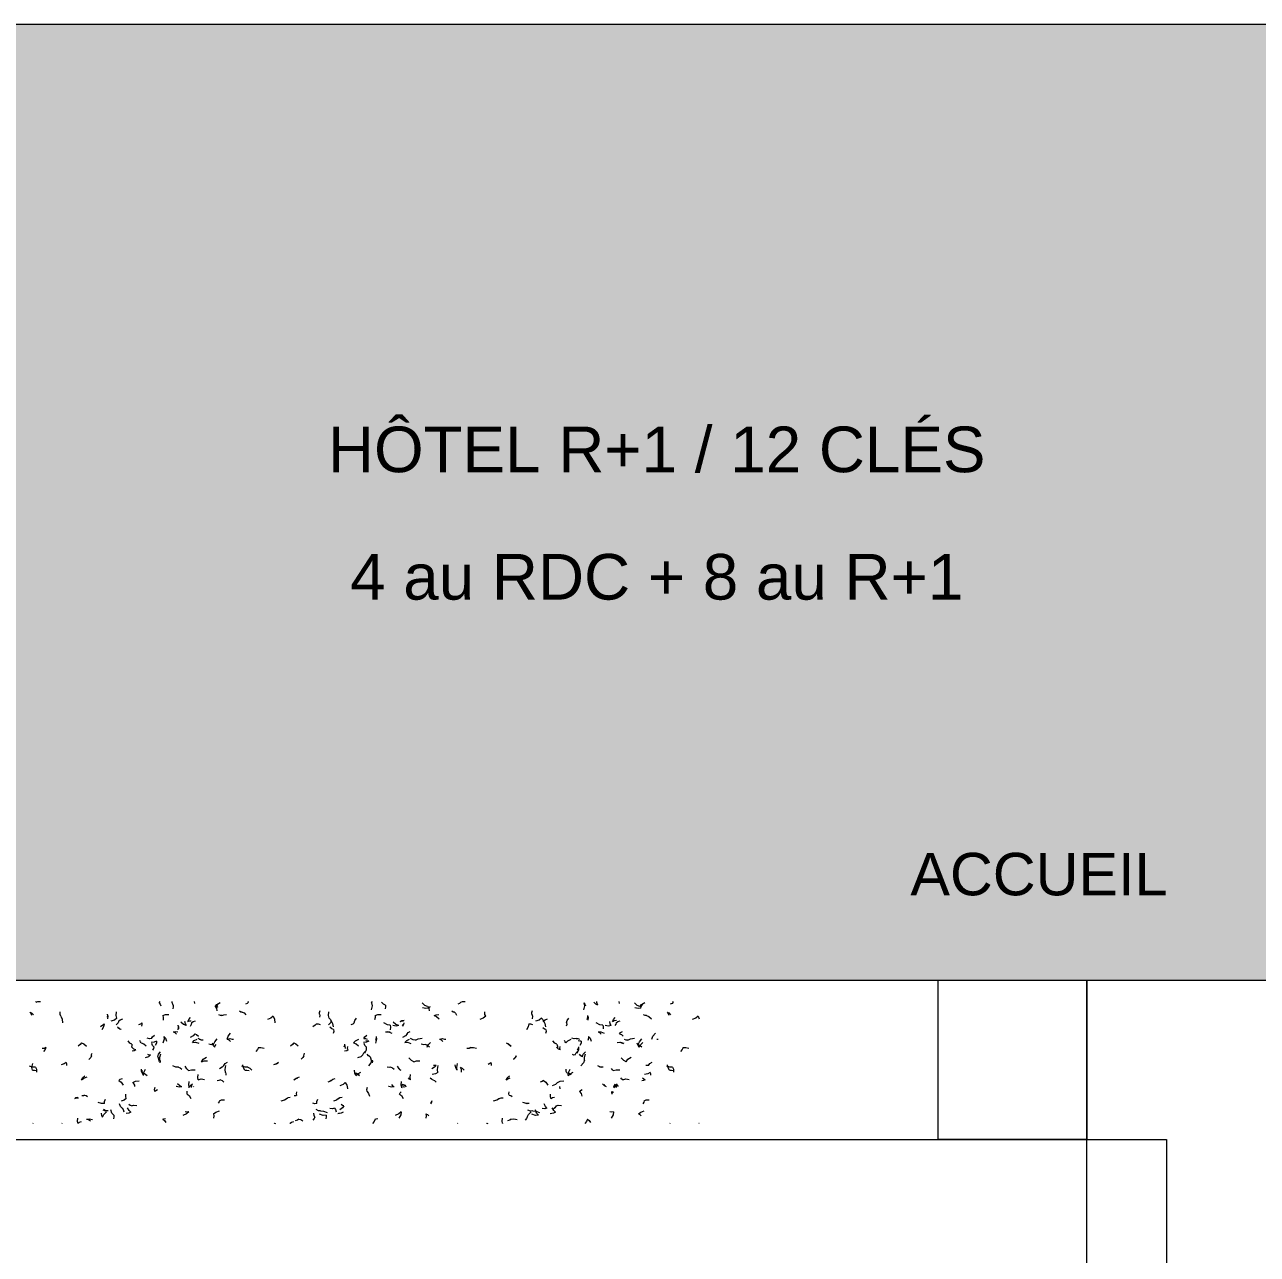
# Model space of a CAD drawing. Header units: metres. Extents: x 0 to 46.1, y -33.1 to 1.9.
# Drawn here: x 16.05 to 27.66, y -15.58 to -4 of the extents above; entities that cross this region are included whole.
import ezdxf
from ezdxf.enums import TextEntityAlignment as Align

# ---------------------------------------------------------------- set-up
doc = ezdxf.new("R2010")
doc.units = ezdxf.units.M
doc.header["$LTSCALE"] = 0.02
doc.layers.add('AB_EXT_COUVRE', color=8, linetype='Continuous', lineweight=9)
for name, color, linetype, lineweight, true_color in [('CONTEXT', 7, 'Continuous', 13, 0x787878), ('SEEN', 7, 'Continuous', 20, 0x000000), ('TEXT', 7, 'Continuous', 13, 0x000000)]:
    doc.layers.add(name, color=color, linetype=linetype, lineweight=lineweight, true_color=true_color)
doc.layers.add('FILL_chambre', color=7, linetype='Continuous', true_color=0xf2e5d8)
doc.styles.add('JV', font='arial.ttf')

msp = doc.modelspace()

# ---------------------------------------------------------------- hatches: boundary and pattern name
at = {"layer": 'FILL_chambre'}
msp.add_hatch(color=256, dxfattribs=at).paths.add_polyline_path([(38.3, -13), (38.3, -4), (5.9, -4), (5.9, -13), (38.3, -13)])

# ---------------------------------------------------------------- linework, layer by layer
at = {"layer": 'AB_EXT_COUVRE', "lineweight": 9, "true_color": 0x606060, "transparency": 33554585}
for points in [[(16.154, -13.207), (16.152, -13.2)], [(16.154, -13.207), (16.172, -13.201), (16.197, -13.201)], [(17.315, -13.213), (17.323, -13.2)], [(17.315, -13.213), (17.324, -13.225), (17.329, -13.242)], [(17.445, -13.233), (17.436, -13.209), (17.436, -13.2)], [(17.445, -13.233), (17.447, -13.249), (17.443, -13.269)], [(17.644, -13.2), (17.646, -13.22)], [(17.842, -13.247), (17.858, -13.227), (17.887, -13.21)], [(17.85, -13.263), (17.854, -13.246), (17.866, -13.229)], [(18.154, -13.207), (18.144, -13.218), (18.128, -13.226)], [(18.154, -13.207), (18.152, -13.2)], [(19.315, -13.213), (19.319, -13.241), (19.311, -13.277)], [(19.315, -13.213), (19.323, -13.2)], [(19.445, -13.233), (19.426, -13.224), (19.409, -13.206)], [(19.445, -13.233), (19.447, -13.249), (19.443, -13.269)], [(19.842, -13.247), (19.817, -13.237), (19.792, -13.213)], [(20.154, -13.207), (20.144, -13.218), (20.128, -13.226)], [(20.154, -13.207), (20.172, -13.201), (20.197, -13.201)], [(21.315, -13.213), (21.319, -13.241), (21.311, -13.277)], [(21.315, -13.213), (21.324, -13.225), (21.329, -13.242)], [(21.445, -13.233), (21.426, -13.224), (21.409, -13.206)], [(21.445, -13.233), (21.436, -13.209), (21.436, -13.2)], [(21.644, -13.2), (21.646, -13.22)], [(21.842, -13.247), (21.817, -13.237), (21.792, -13.213)], [(21.842, -13.247), (21.858, -13.227), (21.887, -13.21)], [(21.85, -13.263), (21.854, -13.246), (21.866, -13.229)], [(22.154, -13.207), (22.144, -13.218), (22.128, -13.226)], [(22.154, -13.207), (22.152, -13.2)], [(16.097, -13.3), (16.113, -13.308), (16.129, -13.324)], [(16.097, -13.3), (16.106, -13.31), (16.113, -13.327)], [(16.389, -13.339), (16.381, -13.321), (16.38, -13.296)], [(16.389, -13.339), (16.401, -13.365), (16.404, -13.4)], [(16.825, -13.32), (16.827, -13.332), (16.823, -13.346)], [(16.825, -13.32), (16.829, -13.339), (16.826, -13.364)], [(16.915, -13.358), (16.909, -13.331), (16.913, -13.296)], [(17.347, -13.333), (17.372, -13.323), (17.406, -13.323)], [(17.347, -13.333), (17.353, -13.352), (17.351, -13.376)], [(17.585, -13.389), (17.592, -13.37), (17.61, -13.349)], [(17.842, -13.247), (17.853, -13.264), (17.858, -13.289)], [(17.85, -13.263), (17.857, -13.253), (17.869, -13.246)], [(17.903, -13.333), (17.89, -13.332), (17.875, -13.325)], [(17.903, -13.333), (17.922, -13.325), (17.947, -13.323)], [(18.097, -13.3), (18.084, -13.299), (18.069, -13.291)], [(18.097, -13.3), (18.113, -13.308), (18.129, -13.324)], [(18.389, -13.339), (18.367, -13.357), (18.333, -13.369)], [(18.389, -13.339), (18.401, -13.365), (18.404, -13.4)], [(18.825, -13.32), (18.827, -13.332), (18.823, -13.346)], [(18.825, -13.32), (18.824, -13.304), (18.83, -13.284)], [(18.915, -13.358), (18.909, -13.331), (18.913, -13.296)], [(19.347, -13.333), (19.349, -13.35), (19.343, -13.371)], [(19.347, -13.333), (19.372, -13.323), (19.406, -13.323)], [(19.85, -13.263), (19.824, -13.266), (19.793, -13.258)], [(19.842, -13.247), (19.853, -13.264), (19.858, -13.289)], [(19.85, -13.263), (19.857, -13.253), (19.869, -13.246)], [(19.903, -13.333), (19.922, -13.325), (19.947, -13.323)], [(19.903, -13.333), (19.927, -13.342), (19.951, -13.364)], [(20.097, -13.3), (20.084, -13.299), (20.069, -13.291)], [(20.097, -13.3), (20.106, -13.31), (20.113, -13.327)], [(20.389, -13.339), (20.367, -13.357), (20.333, -13.369)], [(20.389, -13.339), (20.381, -13.321), (20.38, -13.296)], [(20.825, -13.32), (20.824, -13.304), (20.83, -13.284)], [(20.825, -13.32), (20.829, -13.339), (20.826, -13.364)], [(21.347, -13.333), (21.349, -13.35), (21.343, -13.371)], [(21.347, -13.333), (21.353, -13.352), (21.351, -13.376)], [(21.585, -13.389), (21.592, -13.37), (21.61, -13.349)], [(21.85, -13.263), (21.824, -13.266), (21.793, -13.258)], [(21.903, -13.333), (21.89, -13.332), (21.875, -13.325)], [(21.903, -13.333), (21.927, -13.342), (21.951, -13.364)], [(22.097, -13.3), (22.113, -13.308), (22.129, -13.324)], [(22.097, -13.3), (22.106, -13.31), (22.113, -13.327)], [(22.389, -13.339), (22.367, -13.357), (22.333, -13.369)], [(22.389, -13.339), (22.4, -13.362)], [(16.795, -13.409), (16.782, -13.424), (16.76, -13.437)], [(16.795, -13.409), (16.79, -13.437), (16.773, -13.467)], [(16.915, -13.358), (16.893, -13.375), (16.859, -13.384)], [(16.934, -13.383), (16.927, -13.402), (16.91, -13.42)], [(16.957, -13.464), (16.939, -13.457), (16.922, -13.441)], [(16.957, -13.464), (16.942, -13.46), (16.926, -13.449)], [(16.934, -13.383), (16.948, -13.371), (16.971, -13.362)], [(17.15, -13.401), (17.138, -13.412), (17.118, -13.42)], [(17.15, -13.401), (17.152, -13.415), (17.147, -13.433)], [(17.491, -13.422), (17.494, -13.442), (17.489, -13.466)], [(17.491, -13.422), (17.497, -13.437), (17.496, -13.456)], [(17.571, -13.425), (17.544, -13.415), (17.517, -13.393)], [(17.571, -13.425), (17.561, -13.409), (17.557, -13.387)], [(17.585, -13.389), (17.597, -13.383), (17.614, -13.381)], [(17.619, -13.4), (17.616, -13.416), (17.605, -13.434)], [(17.619, -13.4), (17.634, -13.389), (17.657, -13.383)], [(18.795, -13.409), (18.782, -13.424), (18.76, -13.437)], [(18.795, -13.409), (18.811, -13.409), (18.829, -13.416)], [(18.934, -13.383), (18.927, -13.402), (18.91, -13.42)], [(18.915, -13.358), (18.927, -13.37), (18.934, -13.39)], [(18.957, -13.464), (18.939, -13.457), (18.922, -13.441)], [(18.934, -13.383), (18.947, -13.406), (18.953, -13.439)], [(18.957, -13.464), (18.959, -13.481), (18.954, -13.502)], [(19.15, -13.401), (19.138, -13.412), (19.118, -13.42)], [(19.15, -13.401), (19.157, -13.379), (19.173, -13.357)], [(19.491, -13.422), (19.463, -13.418), (19.431, -13.4)], [(19.491, -13.422), (19.494, -13.442), (19.489, -13.466)], [(19.571, -13.425), (19.546, -13.431), (19.514, -13.427)], [(19.571, -13.425), (19.544, -13.415), (19.517, -13.393)], [(19.585, -13.389), (19.6, -13.38), (19.622, -13.375)], [(19.585, -13.389), (19.597, -13.383), (19.614, -13.381)], [(19.619, -13.4), (19.615, -13.413), (19.604, -13.427)], [(19.619, -13.4), (19.616, -13.416), (19.605, -13.434)], [(20.795, -13.409), (20.79, -13.437), (20.773, -13.467)], [(20.795, -13.409), (20.811, -13.409), (20.829, -13.416)], [(20.915, -13.358), (20.893, -13.375), (20.859, -13.384)], [(20.915, -13.358), (20.927, -13.37), (20.934, -13.39)], [(20.957, -13.464), (20.942, -13.46), (20.926, -13.449)], [(20.934, -13.383), (20.948, -13.371), (20.971, -13.362)], [(20.934, -13.383), (20.947, -13.406), (20.953, -13.439)], [(20.957, -13.464), (20.959, -13.481), (20.954, -13.502)], [(21.15, -13.401), (21.152, -13.415), (21.147, -13.433)], [(21.15, -13.401), (21.157, -13.379), (21.173, -13.357)], [(21.491, -13.422), (21.463, -13.418), (21.431, -13.4)], [(21.491, -13.422), (21.497, -13.437), (21.496, -13.456)], [(21.571, -13.425), (21.546, -13.431), (21.514, -13.427)], [(21.571, -13.425), (21.561, -13.409), (21.557, -13.387)], [(21.585, -13.389), (21.6, -13.38), (21.622, -13.375)], [(21.619, -13.4), (21.615, -13.413), (21.604, -13.427)], [(21.619, -13.4), (21.634, -13.389), (21.657, -13.383)], [(17.058, -13.602), (17.039, -13.591), (17.022, -13.571)], [(17.145, -13.589), (17.138, -13.58), (17.133, -13.566)], [(17.242, -13.547), (17.223, -13.55), (17.2, -13.544)], [(17.29, -13.572), (17.268, -13.583), (17.238, -13.586)], [(17.242, -13.547), (17.252, -13.532), (17.27, -13.517)], [(17.29, -13.572), (17.288, -13.592), (17.277, -13.614)], [(17.358, -13.528), (17.36, -13.556), (17.35, -13.591)], [(17.358, -13.528), (17.373, -13.545), (17.383, -13.573)], [(17.447, -13.486), (17.465, -13.481), (17.489, -13.484)], [(17.447, -13.486), (17.462, -13.492), (17.477, -13.506)], [(17.649, -13.505), (17.633, -13.524), (17.606, -13.54)], [(17.628, -13.585), (17.645, -13.568), (17.672, -13.555)], [(17.628, -13.585), (17.655, -13.582), (17.689, -13.591)], [(17.649, -13.505), (17.667, -13.511), (17.685, -13.526)], [(17.728, -13.563), (17.707, -13.56), (17.682, -13.548)], [(17.728, -13.563), (17.713, -13.563), (17.695, -13.558)], [(17.825, -13.606), (17.837, -13.579), (17.861, -13.552)], [(17.953, -13.554), (17.963, -13.526), (17.987, -13.499)], [(17.953, -13.554), (17.979, -13.549), (18, -13.553)], [(17.953, -13.554), (17.97, -13.56), (17.987, -13.576)], [(18, -13.553), (18.013, -13.556)], [(19.145, -13.589), (19.163, -13.569), (19.193, -13.554)], [(19.29, -13.572), (19.268, -13.583), (19.238, -13.586)], [(19.242, -13.547), (19.252, -13.532), (19.27, -13.517)], [(19.242, -13.547), (19.256, -13.548), (19.273, -13.554)], [(19.29, -13.572), (19.276, -13.574), (19.259, -13.569)], [(19.358, -13.528), (19.36, -13.556), (19.35, -13.591)], [(19.358, -13.528), (19.359, -13.546), (19.351, -13.567)], [(19.447, -13.486), (19.465, -13.481), (19.489, -13.484)], [(19.447, -13.486), (19.473, -13.487), (19.504, -13.499)], [(19.649, -13.505), (19.633, -13.524), (19.606, -13.54)], [(19.628, -13.585), (19.645, -13.568), (19.672, -13.555)], [(19.649, -13.505), (19.66, -13.492), (19.678, -13.481)], [(19.728, -13.563), (19.707, -13.56), (19.682, -13.548)], [(19.728, -13.563), (19.754, -13.55), (19.79, -13.545)], [(19.953, -13.554), (19.979, -13.549), (20, -13.553)], [(19.953, -13.554), (19.97, -13.56), (19.987, -13.576)], [(20, -13.553), (20.013, -13.556)], [(21.058, -13.602), (21.039, -13.591), (21.022, -13.571)], [(21.145, -13.589), (21.138, -13.58), (21.133, -13.566)], [(21.145, -13.589), (21.163, -13.569), (21.193, -13.554)], [(21.242, -13.547), (21.223, -13.55), (21.2, -13.544)], [(21.242, -13.547), (21.256, -13.548), (21.273, -13.554)], [(21.29, -13.572), (21.276, -13.574), (21.259, -13.569)], [(21.29, -13.572), (21.288, -13.592), (21.277, -13.614)], [(21.358, -13.528), (21.359, -13.546), (21.351, -13.567)], [(21.358, -13.528), (21.373, -13.545), (21.383, -13.573)], [(21.447, -13.486), (21.473, -13.487), (21.504, -13.499)], [(21.447, -13.486), (21.462, -13.492), (21.477, -13.506)], [(21.628, -13.585), (21.655, -13.582), (21.689, -13.591)], [(21.649, -13.505), (21.66, -13.492), (21.678, -13.481)], [(21.649, -13.505), (21.667, -13.511), (21.685, -13.526)], [(21.728, -13.563), (21.713, -13.563), (21.695, -13.558)], [(21.728, -13.563), (21.754, -13.55), (21.79, -13.545)], [(21.825, -13.606), (21.837, -13.579), (21.861, -13.552)], [(21.953, -13.554), (21.963, -13.526), (21.987, -13.499)], [(22, -13.553), (22.013, -13.556)], [(16.248, -13.634), (16.233, -13.641), (16.211, -13.641)], [(16.248, -13.634), (16.241, -13.652), (16.224, -13.67)], [(16.581, -13.588), (16.57, -13.604), (16.551, -13.619)], [(16.581, -13.588), (16.605, -13.597), (16.63, -13.619)], [(16.677, -13.71), (16.678, -13.699), (16.684, -13.685)], [(17.058, -13.602), (17.058, -13.615), (17.054, -13.63)], [(17.093, -13.656), (17.075, -13.649), (17.057, -13.631)], [(17.093, -13.656), (17.08, -13.665), (17.06, -13.669)], [(17.145, -13.589), (17.168, -13.597), (17.191, -13.617)], [(17.232, -13.703), (17.22, -13.704), (17.207, -13.699)], [(17.263, -13.628), (17.252, -13.615), (17.245, -13.594)], [(17.263, -13.628), (17.26, -13.642), (17.251, -13.658)], [(17.3, -13.72), (17.308, -13.697), (17.328, -13.674)], [(17.319, -13.751), (17.319, -13.724), (17.33, -13.692)], [(17.825, -13.606), (17.806, -13.609), (17.782, -13.603)], [(17.837, -13.631), (17.824, -13.615), (17.816, -13.592)], [(17.837, -13.631), (17.841, -13.618), (17.851, -13.606)], [(18.248, -13.634), (18.241, -13.652), (18.224, -13.67)], [(18.248, -13.634), (18.273, -13.632), (18.303, -13.64)], [(18.581, -13.588), (18.57, -13.604), (18.551, -13.619)], [(18.581, -13.588), (18.602, -13.597), (18.623, -13.617)], [(18.677, -13.71), (18.678, -13.699), (18.684, -13.685)], [(19.058, -13.602), (19.058, -13.615), (19.054, -13.63)], [(19.058, -13.602), (19.064, -13.619), (19.065, -13.641)], [(19.093, -13.656), (19.08, -13.665), (19.06, -13.669)], [(19.093, -13.656), (19.089, -13.642), (19.091, -13.624)], [(19.145, -13.589), (19.168, -13.597), (19.191, -13.617)], [(19.232, -13.703), (19.242, -13.682), (19.263, -13.662)], [(19.263, -13.628), (19.252, -13.615), (19.245, -13.594)], [(19.263, -13.628), (19.263, -13.657), (19.249, -13.69)], [(19.3, -13.72), (19.285, -13.711), (19.272, -13.695)], [(19.628, -13.585), (19.654, -13.584), (19.684, -13.594)], [(19.825, -13.606), (19.806, -13.609), (19.782, -13.603)], [(19.825, -13.606), (19.843, -13.613), (19.86, -13.628)], [(19.837, -13.631), (19.847, -13.607), (19.87, -13.585)], [(19.837, -13.631), (19.841, -13.618), (19.851, -13.606)], [(20.248, -13.634), (20.233, -13.641), (20.211, -13.641)], [(20.248, -13.634), (20.273, -13.632), (20.303, -13.64)], [(20.581, -13.588), (20.602, -13.597), (20.623, -13.617)], [(20.581, -13.588), (20.605, -13.597), (20.63, -13.619)], [(21.093, -13.656), (21.075, -13.649), (21.057, -13.631)], [(21.058, -13.602), (21.064, -13.619), (21.065, -13.641)], [(21.093, -13.656), (21.089, -13.642), (21.091, -13.624)], [(21.232, -13.703), (21.22, -13.704), (21.207, -13.699)], [(21.232, -13.703), (21.242, -13.682), (21.263, -13.662)], [(21.263, -13.628), (21.263, -13.657), (21.249, -13.69)], [(21.263, -13.628), (21.26, -13.642), (21.251, -13.658)], [(21.3, -13.72), (21.285, -13.711), (21.272, -13.695)], [(21.3, -13.72), (21.308, -13.697), (21.328, -13.674)], [(21.319, -13.751), (21.319, -13.724), (21.33, -13.692)], [(21.628, -13.585), (21.654, -13.584), (21.684, -13.594)], [(21.837, -13.631), (21.824, -13.615), (21.816, -13.592)], [(21.825, -13.606), (21.843, -13.613), (21.86, -13.628)], [(21.837, -13.631), (21.847, -13.607), (21.87, -13.585)], [(22.248, -13.634), (22.241, -13.652), (22.224, -13.67)], [(22.248, -13.634), (22.273, -13.632), (22.303, -13.64)], [(16.15, -13.818), (16.125, -13.819), (16.094, -13.809)], [(16.121, -13.848), (16.116, -13.82), (16.123, -13.784)], [(16.438, -13.774), (16.42, -13.788), (16.392, -13.797)], [(16.438, -13.774), (16.442, -13.787), (16.44, -13.804)], [(16.677, -13.71), (16.669, -13.728), (16.652, -13.745)], [(17.232, -13.703), (17.212, -13.72), (17.181, -13.731)], [(17.3, -13.72), (17.308, -13.739), (17.31, -13.766)], [(17.319, -13.751), (17.322, -13.763), (17.321, -13.778)], [(17.496, -13.818), (17.472, -13.818), (17.444, -13.807)], [(17.591, -13.85), (17.574, -13.835), (17.56, -13.809)], [(17.712, -13.768), (17.729, -13.744), (17.759, -13.724)], [(17.712, -13.768), (17.737, -13.759), (17.77, -13.759)], [(17.922, -13.801), (17.908, -13.819), (17.883, -13.834)], [(17.922, -13.801), (17.934, -13.785), (17.956, -13.771)], [(17.939, -13.868), (17.935, -13.84), (17.942, -13.804)], [(18.15, -13.818), (18.125, -13.819), (18.094, -13.809)], [(18.121, -13.848), (18.108, -13.826), (18.101, -13.795)], [(18.438, -13.774), (18.42, -13.788), (18.392, -13.797)], [(18.438, -13.774), (18.428, -13.785), (18.411, -13.794)], [(18.677, -13.71), (18.668, -13.728), (18.651, -13.744)], [(19.232, -13.703), (19.212, -13.72), (19.181, -13.731)], [(19.319, -13.751), (19.309, -13.778), (19.286, -13.805)], [(19.3, -13.72), (19.308, -13.739), (19.31, -13.766)], [(19.319, -13.751), (19.322, -13.763), (19.321, -13.778)], [(19.591, -13.85), (19.574, -13.835), (19.56, -13.809)], [(19.712, -13.768), (19.689, -13.755), (19.666, -13.731)], [(19.712, -13.768), (19.737, -13.759), (19.77, -13.759)], [(19.922, -13.801), (19.908, -13.819), (19.883, -13.834)], [(19.922, -13.801), (19.911, -13.804), (19.897, -13.804)], [(19.939, -13.868), (19.935, -13.84), (19.942, -13.804)], [(20.121, -13.848), (20.108, -13.826), (20.101, -13.795)], [(20.121, -13.848), (20.116, -13.82), (20.123, -13.784)], [(20.438, -13.774), (20.428, -13.785), (20.411, -13.794)], [(20.438, -13.774), (20.442, -13.787), (20.44, -13.804)], [(20.677, -13.71), (20.668, -13.728), (20.651, -13.744)], [(20.677, -13.71), (20.669, -13.728), (20.652, -13.745)], [(21.319, -13.751), (21.309, -13.778), (21.286, -13.805)], [(21.496, -13.818), (21.472, -13.818), (21.444, -13.807)], [(21.712, -13.768), (21.689, -13.755), (21.666, -13.731)], [(21.712, -13.768), (21.729, -13.744), (21.759, -13.724)], [(21.922, -13.801), (21.911, -13.804), (21.897, -13.804)], [(21.922, -13.801), (21.934, -13.785), (21.956, -13.771)], [(22.15, -13.818), (22.125, -13.819), (22.094, -13.809)], [(22.121, -13.848), (22.108, -13.826), (22.101, -13.795)], [(16.121, -13.848), (16.139, -13.846), (16.161, -13.85)], [(16.15, -13.818), (16.158, -13.838), (16.159, -13.865)], [(16.583, -13.939), (16.593, -13.918), (16.614, -13.899)], [(16.583, -13.939), (16.603, -13.922), (16.636, -13.91)], [(16.934, -13.944), (16.948, -13.932), (16.97, -13.925)], [(17.155, -13.872), (17.148, -13.858), (17.146, -13.838)], [(17.167, -13.898), (17.156, -13.876), (17.153, -13.845)], [(17.155, -13.872), (17.177, -13.879), (17.2, -13.897)], [(17.167, -13.898), (17.17, -13.87), (17.186, -13.837)], [(17.496, -13.818), (17.511, -13.823), (17.526, -13.836)], [(17.591, -13.85), (17.618, -13.842), (17.654, -13.843)], [(17.682, -13.936), (17.678, -13.914), (17.682, -13.887)], [(17.682, -13.936), (17.708, -13.929), (17.741, -13.933)], [(17.939, -13.868), (17.942, -13.88), (17.941, -13.895)], [(18.121, -13.848), (18.139, -13.846), (18.161, -13.85)], [(18.15, -13.818), (18.169, -13.827), (18.188, -13.845)], [(18.583, -13.939), (18.603, -13.922), (18.636, -13.91)], [(18.583, -13.939), (18.597, -13.927), (18.619, -13.919)], [(18.934, -13.944), (18.948, -13.932), (18.97, -13.925)], [(19.167, -13.898), (19.156, -13.876), (19.153, -13.845)], [(19.155, -13.872), (19.174, -13.876), (19.194, -13.888)], [(19.155, -13.872), (19.177, -13.879), (19.2, -13.897)], [(19.167, -13.898), (19.184, -13.88), (19.212, -13.866)], [(19.496, -13.818), (19.48, -13.821), (19.46, -13.818)], [(19.496, -13.818), (19.511, -13.823), (19.526, -13.836)], [(19.591, -13.85), (19.582, -13.843), (19.575, -13.831)], [(19.682, -13.936), (19.671, -13.931), (19.661, -13.92)], [(19.682, -13.936), (19.678, -13.914), (19.682, -13.887)], [(19.89, -13.937), (19.878, -13.932), (19.867, -13.921)], [(19.939, -13.868), (19.917, -13.882), (19.885, -13.888)], [(20.15, -13.818), (20.169, -13.827), (20.188, -13.845)], [(20.15, -13.818), (20.158, -13.838), (20.159, -13.865)], [(20.583, -13.939), (20.593, -13.918), (20.614, -13.899)], [(20.583, -13.939), (20.597, -13.927), (20.619, -13.919)], [(21.155, -13.872), (21.148, -13.858), (21.146, -13.838)], [(21.155, -13.872), (21.174, -13.876), (21.194, -13.888)], [(21.167, -13.898), (21.17, -13.87), (21.186, -13.837)], [(21.167, -13.898), (21.184, -13.88), (21.212, -13.866)], [(21.496, -13.818), (21.48, -13.821), (21.46, -13.818)], [(21.591, -13.85), (21.582, -13.843), (21.575, -13.831)], [(21.591, -13.85), (21.618, -13.842), (21.654, -13.843)], [(21.682, -13.936), (21.671, -13.931), (21.661, -13.92)], [(21.682, -13.936), (21.708, -13.929), (21.741, -13.933)], [(21.89, -13.937), (21.878, -13.932), (21.867, -13.921)], [(21.939, -13.868), (21.917, -13.882), (21.885, -13.888)], [(21.939, -13.868), (21.942, -13.88), (21.941, -13.895)], [(22.121, -13.848), (22.139, -13.846), (22.161, -13.85)], [(22.15, -13.818), (22.158, -13.838), (22.159, -13.865)], [(16.934, -13.944), (16.955, -13.96), (16.974, -13.987)], [(17.066, -13.963), (17.091, -13.951), (17.125, -13.947)], [(17.066, -13.963), (17.081, -13.987), (17.083, -14)], [(17.273, -14.048), (17.271, -14.029), (17.277, -14.007)], [(17.273, -14.048), (17.282, -14.038), (17.299, -14.029)], [(17.478, -14), (17.473, -13.999)], [(17.527, -14.004), (17.503, -14.006), (17.478, -14)], [(17.52, -14), (17.507, -13.994), (17.488, -13.974)], [(17.527, -14.004), (17.52, -14)], [(17.579, -14.071), (17.577, -14.06), (17.579, -14.045)], [(17.595, -14), (17.592, -13.987), (17.597, -13.953)], [(17.598, -14.014), (17.595, -14)], [(17.598, -14.014), (17.6, -14)], [(17.605, -14), (17.607, -13.994), (17.627, -13.975)], [(17.616, -14), (17.614, -14.009)], [(17.616, -13.982), (17.619, -13.994), (17.618, -14)], [(17.616, -13.982), (17.618, -13.994), (17.616, -14)], [(17.638, -14), (17.641, -14.004)], [(17.89, -13.937), (17.877, -13.943), (17.86, -13.946)], [(17.89, -13.937), (17.906, -13.944), (17.923, -13.961)], [(18.934, -13.944), (18.921, -13.954), (18.903, -13.959)], [(19.066, -13.963), (19.046, -13.982), (19.014, -13.995)], [(19.066, -13.963), (19.081, -13.987), (19.083, -14)], [(19.083, -14), (19.087, -14.022)], [(19.273, -14.048), (19.271, -14.029), (19.277, -14.007)], [(19.478, -14), (19.473, -13.999)], [(19.527, -14.004), (19.503, -14.006), (19.478, -14)], [(19.522, -14), (19.516, -13.995), (19.506, -13.981)], [(19.527, -14.004), (19.522, -14)], [(19.595, -14), (19.592, -13.987), (19.597, -13.953)], [(19.598, -14.014), (19.605, -14)], [(19.598, -14.014), (19.6, -14)], [(19.6, -14), (19.6, -13.996), (19.61, -13.976)], [(19.616, -13.982), (19.629, -13.989), (19.638, -14)], [(19.616, -13.982), (19.618, -13.994), (19.616, -14)], [(19.618, -14), (19.617, -14.01)], [(19.638, -14), (19.641, -14.004)], [(19.89, -13.937), (19.906, -13.944), (19.923, -13.961)], [(20.934, -13.944), (20.921, -13.954), (20.903, -13.959)], [(20.934, -13.944), (20.955, -13.96), (20.974, -13.987)], [(21.066, -13.963), (21.046, -13.982), (21.014, -13.995)], [(21.066, -13.963), (21.091, -13.951), (21.125, -13.947)], [(21.083, -14), (21.087, -14.022)], [(21.273, -14.048), (21.282, -14.038), (21.299, -14.029)], [(21.52, -14), (21.507, -13.994), (21.488, -13.974)], [(21.522, -14), (21.516, -13.995), (21.506, -13.981)], [(21.527, -14.004), (21.52, -14)], [(21.527, -14.004), (21.522, -14)], [(21.579, -14.071), (21.577, -14.06), (21.579, -14.045)], [(21.598, -14.014), (21.595, -14)], [(21.598, -14.014), (21.605, -14)], [(21.6, -14), (21.6, -13.996), (21.61, -13.976)], [(21.605, -14), (21.607, -13.994), (21.627, -13.975)], [(21.616, -14), (21.614, -14.009)], [(21.616, -13.982), (21.619, -13.994), (21.618, -14)], [(21.616, -13.982), (21.629, -13.989), (21.638, -14)], [(21.618, -14), (21.617, -14.01)], [(21.89, -13.937), (21.877, -13.943), (21.86, -13.946)], [(16.519, -14.112), (16.53, -14.105), (16.547, -14.102)], [(16.519, -14.112), (16.534, -14.107), (16.555, -14.107)], [(16.611, -14.083), (16.601, -14.087), (16.586, -14.088)], [(16.611, -14.083), (16.625, -14.085), (16.639, -14.094)], [(16.799, -14.16), (16.772, -14.161), (16.739, -14.151)], [(16.799, -14.16), (16.8, -14.142), (16.809, -14.121)], [(16.966, -14.205), (16.951, -14.188), (16.94, -14.162)], [(17.004, -14.113), (16.985, -14.128), (16.956, -14.139)], [(17.004, -14.113), (16.999, -14.094), (17, -14.071)], [(17.579, -14.071), (17.597, -14.086), (17.611, -14.112)], [(17.883, -14.135), (17.88, -14.146), (17.87, -14.158)], [(17.883, -14.135), (17.902, -14.126), (17.928, -14.125)], [(18.519, -14.112), (18.495, -14.13), (18.46, -14.139)], [(18.519, -14.112), (18.53, -14.105), (18.547, -14.102)], [(18.611, -14.083), (18.601, -14.087), (18.586, -14.088)], [(18.611, -14.083), (18.607, -14.069), (18.609, -14.051)], [(18.799, -14.16), (18.781, -14.162), (18.76, -14.156)], [(18.799, -14.16), (18.8, -14.142), (18.809, -14.121)], [(19.004, -14.113), (18.985, -14.128), (18.956, -14.139)], [(19.004, -14.113), (19.017, -14.105), (19.036, -14.101)], [(19.273, -14.048), (19.287, -14.066), (19.296, -14.092)], [(19.579, -14.071), (19.584, -14.06), (19.594, -14.049)], [(19.579, -14.071), (19.597, -14.086), (19.611, -14.112)], [(19.883, -14.135), (19.879, -14.148), (19.868, -14.162)], [(19.883, -14.135), (19.88, -14.146), (19.87, -14.158)], [(20.519, -14.112), (20.495, -14.13), (20.46, -14.139)], [(20.519, -14.112), (20.534, -14.107), (20.555, -14.107)], [(20.611, -14.083), (20.607, -14.069), (20.609, -14.051)], [(20.611, -14.083), (20.625, -14.085), (20.639, -14.094)], [(20.799, -14.16), (20.772, -14.161), (20.739, -14.151)], [(20.799, -14.16), (20.781, -14.162), (20.76, -14.156)], [(20.966, -14.205), (20.951, -14.188), (20.94, -14.162)], [(21.004, -14.113), (20.999, -14.094), (21, -14.071)], [(21.004, -14.113), (21.017, -14.105), (21.036, -14.101)], [(21.273, -14.048), (21.287, -14.066), (21.296, -14.092)], [(21.579, -14.071), (21.584, -14.06), (21.594, -14.049)], [(21.883, -14.135), (21.879, -14.148), (21.868, -14.162)], [(21.883, -14.135), (21.902, -14.126), (21.928, -14.125)], [(16.781, -14.289), (16.773, -14.273), (16.77, -14.25)], [(16.781, -14.289), (16.792, -14.264), (16.817, -14.239)], [(16.833, -14.231), (16.812, -14.232), (16.786, -14.224)], [(16.833, -14.231), (16.814, -14.229), (16.792, -14.218)], [(16.886, -14.27), (16.869, -14.251), (16.858, -14.221)], [(16.886, -14.27), (16.888, -14.286), (16.883, -14.305)], [(16.966, -14.205), (16.976, -14.218), (16.982, -14.238)], [(17.047, -14.242), (17.029, -14.252), (17.002, -14.255)], [(17.047, -14.242), (17.03, -14.227), (17.016, -14.202)], [(17.052, -14.182), (17.041, -14.179), (17.029, -14.17)], [(17.052, -14.182), (17.073, -14.176), (17.102, -14.178)], [(17.593, -14.24), (17.571, -14.259), (17.537, -14.272)], [(17.593, -14.24), (17.577, -14.243), (17.558, -14.239)], [(17.827, -14.259), (17.83, -14.277), (17.826, -14.299)], [(17.827, -14.259), (17.849, -14.241), (17.883, -14.229)], [(18.781, -14.289), (18.773, -14.273), (18.77, -14.25)], [(18.833, -14.231), (18.814, -14.229), (18.792, -14.218)], [(18.886, -14.27), (18.858, -14.272), (18.825, -14.262)], [(18.833, -14.231), (18.862, -14.232), (18.895, -14.245)], [(18.886, -14.27), (18.888, -14.286), (18.883, -14.305)], [(18.966, -14.205), (18.946, -14.21), (18.92, -14.208)], [(18.966, -14.205), (18.976, -14.218), (18.982, -14.238)], [(19.047, -14.242), (19.027, -14.253), (18.998, -14.257)], [(19.047, -14.242), (19.029, -14.252), (19.002, -14.255)], [(19.052, -14.182), (19.04, -14.202), (19.017, -14.22)], [(19.052, -14.182), (19.041, -14.179), (19.029, -14.17)], [(19.593, -14.24), (19.571, -14.259), (19.537, -14.272)], [(19.593, -14.24), (19.589, -14.268), (19.572, -14.299)], [(19.827, -14.259), (19.83, -14.277), (19.826, -14.299)], [(19.827, -14.259), (19.84, -14.264), (19.854, -14.276)], [(20.781, -14.289), (20.792, -14.264), (20.817, -14.239)], [(20.833, -14.231), (20.812, -14.232), (20.786, -14.224)], [(20.886, -14.27), (20.858, -14.272), (20.825, -14.262)], [(20.833, -14.231), (20.862, -14.232), (20.895, -14.245)], [(20.886, -14.27), (20.869, -14.251), (20.858, -14.221)], [(20.966, -14.205), (20.946, -14.21), (20.92, -14.208)], [(21.047, -14.242), (21.027, -14.253), (20.998, -14.257)], [(21.047, -14.242), (21.03, -14.227), (21.016, -14.202)], [(21.052, -14.182), (21.04, -14.202), (21.017, -14.22)], [(21.052, -14.182), (21.073, -14.176), (21.102, -14.178)], [(21.593, -14.24), (21.577, -14.243), (21.558, -14.239)], [(21.593, -14.24), (21.589, -14.268), (21.572, -14.299)], [(21.827, -14.259), (21.849, -14.241), (21.883, -14.229)], [(21.827, -14.259), (21.84, -14.264), (21.854, -14.276)], [(16.124, -14.35), (16.127, -14.346)], [(16.401, -14.347), (16.397, -14.35)], [(16.401, -14.347), (16.397, -14.35)], [(16.547, -14.347), (16.544, -14.326), (16.549, -14.3)], [(16.547, -14.347), (16.561, -14.337), (16.581, -14.331)], [(16.63, -14.307), (16.655, -14.304), (16.686, -14.312)], [(16.63, -14.307), (16.648, -14.311), (16.667, -14.323)], [(17.348, -14.309), (17.358, -14.304), (17.373, -14.303)], [(17.348, -14.309), (17.363, -14.32), (17.377, -14.34)], [(18.401, -14.347), (18.397, -14.35)], [(18.401, -14.347), (18.41, -14.35)], [(18.547, -14.347), (18.546, -14.35)], [(18.547, -14.347), (18.561, -14.337), (18.581, -14.331)], [(18.63, -14.307), (18.616, -14.318), (18.595, -14.324)], [(18.63, -14.307), (18.648, -14.311), (18.667, -14.323)], [(18.781, -14.289), (18.774, -14.303), (18.76, -14.316)], [(19.348, -14.309), (19.339, -14.331), (19.322, -14.35)], [(19.348, -14.309), (19.358, -14.304), (19.373, -14.303)], [(20.124, -14.35), (20.127, -14.346)], [(20.401, -14.347), (20.397, -14.35)], [(20.401, -14.347), (20.41, -14.35)], [(20.547, -14.347), (20.544, -14.326), (20.549, -14.3)], [(20.547, -14.347), (20.546, -14.35)], [(20.63, -14.307), (20.616, -14.318), (20.595, -14.324)], [(20.63, -14.307), (20.655, -14.304), (20.686, -14.312)], [(20.781, -14.289), (20.774, -14.303), (20.76, -14.316)], [(21.348, -14.309), (21.339, -14.331), (21.322, -14.35)], [(21.348, -14.309), (21.363, -14.32), (21.377, -14.34)], [(22.124, -14.35), (22.127, -14.346)], [(22.4, -14.348), (22.397, -14.35)]]:
    msp.add_lwpolyline(points, dxfattribs=at)
at = {"layer": 'CONTEXT'}
for points in [[(24.65, -13), (26.05, -13), (26.05, -14.5), (24.65, -14.5), (24.65, -13)], [(26.05, -14.9), (26.05, -14.8), (26.05, -13), (38.3, -13), (40.8, -13), (40.8, -14.9), (39.3, -14.9), (36.5, -14.9), (34.5, -14.9), (28.5, -14.9), (27.85, -14.9), (27.85, -16.3), (26.05, -16.3), (26.05, -14.9)], [(26.8, -16.3), (3.174, -16.3), (2.824, -14.5), (26.8, -14.5), (26.8, -16.3)]]:
    msp.add_lwpolyline(points, close=True, dxfattribs=at)
at = {"layer": 'SEEN'}
msp.add_lwpolyline([(38.3, -13), (38.3, -4), (5.9, -4), (5.9, -13), (38.3, -13)], close=True, dxfattribs=at)

# ---------------------------------------------------------------- texts
at = {"layer": 'TEXT', "style": 'JV'}
for s, height, p in [('HÔTEL R+1 / 12 CLÉS', 0.43, (22, -8)), ('4 au RDC + 8 au R+1', 0.43, (22, -9.2)), ('ACCUEIL', 0.4, (25.6, -12))]:
    msp.add_text(s, height=height, dxfattribs=at).set_placement(p, align=Align.MIDDLE_CENTER)

doc.saveas('drawing.dxf')
